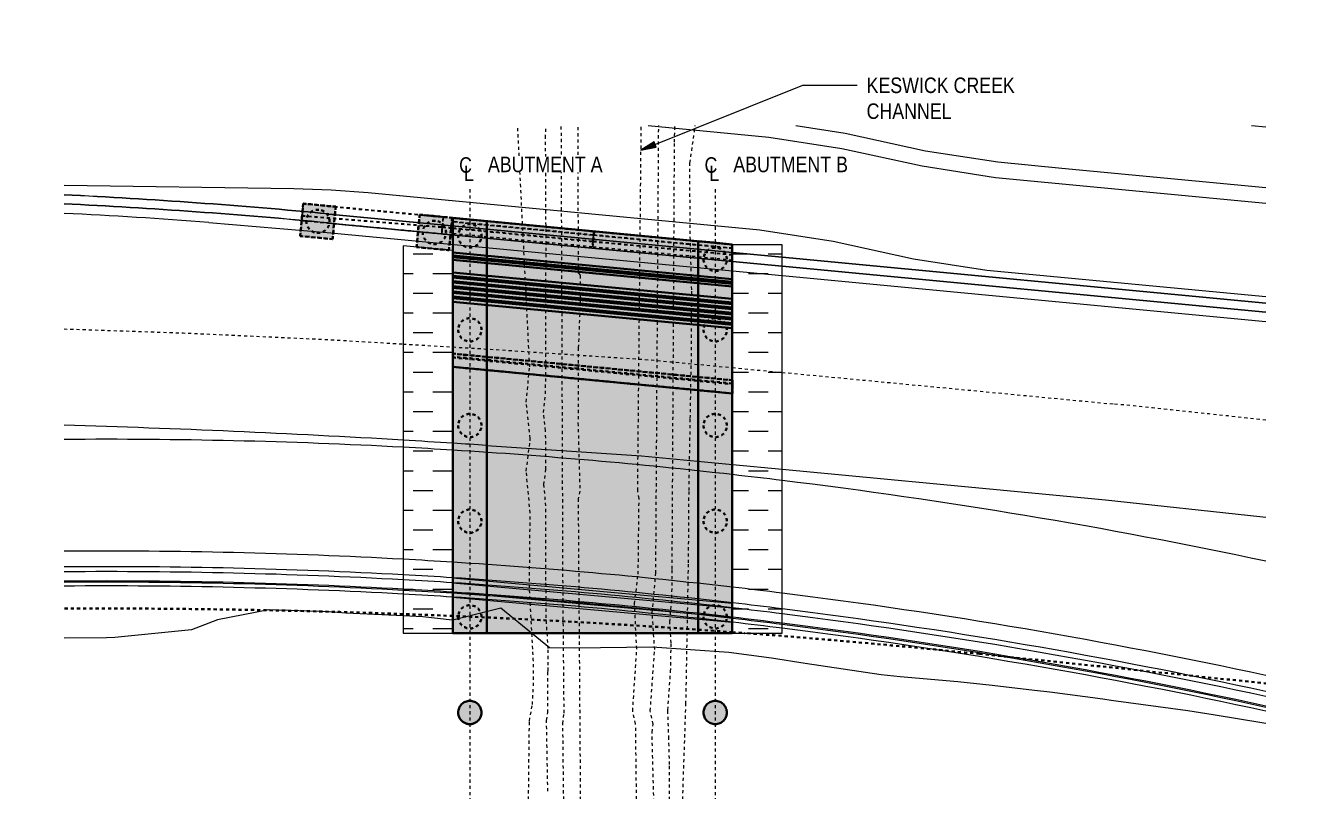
# Model space of a CAD drawing. Header units: metres. Extents: x 566 to 752, y 3 to 1696.
# Drawn here: x 670.4 to 711.94, y 1671.41 to 1696.05 of the extents above; entities that cross this region are included whole.
import ezdxf

# ---------------------------------------------------------------- set-up
doc = ezdxf.new("R2010")
doc.units = ezdxf.units.M
for name, pattern in [('ControlLine', [0.02, 0.0125, -0.0025, 0.0025, -0.0025]), ('IMPORT-CENTER', [6.4516, 4.03225, -0.80645, 0.80645, -0.80645]), ('IMPORT-LNMK-LaneLine3 _3_', [0.012, 0.003, -0.009]), ('JacobsDash', [0.0045, 0.003, -0.0015]), ('JacobsDoubleCenter', [0.0255, 0.015, -0.0015, 0.003, -0.0015, 0.003, -0.0015]), ('JacobsGridLine', [0.0145, 0.01, -0.001, 0.0025, -0.001])]:
    doc.linetypes.add(name, pattern=pattern)
for name, color, linetype, lineweight in [('BRIDGE-ABUTMENT-CONC', 7, 'Continuous', 40), ('D-BDGE', 7, 'Continuous', 13), ('D-BDGE-FLOOR', 7, 'Continuous', 40), ('D-BDGE-FLOOR-PAT', 7, 'Continuous', 40), ('D-BDGE-FNDN-PILE-CAP', 7, 'Continuous', 40), ('D-BDGE-FNDN-PILE-CONC', 7, 'Continuous', 40), ('D-BDGE-GEN-MOD', 7, 'Continuous', 25), ('D-BDGE-LINE', 7, 'Continuous', 9), ('D-ENHA-GEN-LINE', 7, 'Continuous', 9), ('D-ENHA-GEN-LINE-GRIDS', 7, 'Continuous', 9), ('D-ENHA-TEXT', 7, 'Continuous', 9)]:
    doc.layers.add(name, color=color, linetype=linetype, lineweight=lineweight)
doc.layers.add('D-BDGE-FNDN', color=7, linetype='Continuous', lineweight=13, true_color=0x8c8cc6)
doc.styles.add('Arial Narrow', font='ARIALN.TTF', dxfattribs={"height": 0.5})
doc.styles.add('Arial Narrow_1', font='ARIALN.TTF', dxfattribs={"height": 0.0025})

# ---------------------------------------------------------------- blocks, each defined once
blk = doc.blocks.new('T2DPAA-T2D-PWA-RW-M2D-000002_ControlLinesMinor_rvt-3-DRG-2871032 - CONSTRUCTION SEQUENCE STAGE B2')
at = {"layer": 'D-BDGE', "color": 150, "linetype": 'ControlLine', "lineweight": 35, "true_color": 0x0080ff}
for p, q in [((589.369, 1676.531), (589.746, 1676.503)), ((597.318, 1675.829), (606.537, 1674.882)), ((567.847, 1666.053), (606.537, 1666.007))]:
    blk.add_line(p, q, dxfattribs=at)
for start, end in [(87.94356, 90.17749), (87.61589, 87.94356), (85.76961, 87.61589), (84.13687, 85.69242)]:
    blk.add_arc((568.715, 1397.294), 280, start, end, dxfattribs=at)
blk = doc.blocks.new('T2DPAA-T2D-C3S-TS-M2D-103201_dwg-40804935-DRG-2871032 - CONSTRUCTION SEQUENCE STAGE B2')
at = {"color": 9, "lineweight": 18, "true_color": 0xc3c3c3}
for p, q in [((185.662, 330.892), (186.124, 330.893)), ((156.308, 325.547), (169.353, 325.417)), ((156.308, 325.537), (169.354, 325.407)), ((169.353, 325.417), (170.96, 325.401)), ((169.354, 325.407), (170.961, 325.391)), ((170.96, 325.401), (186.604, 325.244)), ((170.961, 325.391), (186.605, 325.234)), ((156.305, 325.257), (169.378, 325.126)), ((156.305, 325.247), (169.379, 325.116)), ((156.305, 325.247), (169.379, 325.116)), ((169.378, 325.126), (170.985, 325.11)), ((169.379, 325.116), (170.986, 325.1)), ((169.379, 325.116), (170.986, 325.1)), ((170.985, 325.11), (186.629, 324.954)), ((170.986, 325.1), (186.63, 324.944)), ((170.986, 325.1), (186.63, 324.944)), ((169.404, 324.816), (171.012, 324.8)), ((171.012, 324.8), (186.655, 324.644)), ((169.935, 318.611), (171.542, 318.594))]:
    blk.add_line(p, q, dxfattribs=at)
at = {"color": 9, "linetype": 'IMPORT-LNMK-LaneLine3 _3_', "lineweight": 18, "true_color": 0xc3c3c3}
for p, q in [((159.041, 321.574), (160.644, 321.614)), ((169.67, 321.713), (171.277, 321.697))]:
    blk.add_line(p, q, dxfattribs=at)
at = {"color": 9, "lineweight": 18, "true_color": 0xc3c3c3, "flags": 128}
for points in [[(171.046, 329.65), (172.65, 329.538), (175.273, 329.197), (177.624, 329.033), (179.697, 329.013), (186.29, 328.947)], [(166.307, 329.247), (170.204, 329.208), (172.586, 329.042), (175.208, 328.701), (177.589, 328.534), (186.332, 328.447)], [(147.733, 325.746), (155.109, 326.263), (156.316, 326.324), (157.507, 326.335), (170.174, 326.209), (172.556, 326.042), (175.178, 325.701), (177.559, 325.535), (186.587, 325.444)], [(152.478, 324.946), (156.302, 324.947), (169.404, 324.816)], [(161.994, 318.549), (166.996, 318.64), (169.935, 318.611)], [(171.542, 318.594), (176.995, 318.54), (181.995, 318.486), (186.994, 318.379), (187.188, 318.373)], [(187.751, 311.75), (187.688, 311.756), (186.039, 311.883), (185.208, 311.945), (182.724, 312.069), (182.453, 312.084), (180.739, 312.166), (180.242, 312.184), (178.869, 312.228), (177.76, 312.247), (175.888, 312.252), (175.279, 312.261), (172.807, 312.417), (171.716, 312.498), (170.334, 312.566), (167.856, 312.528), (165.38, 312.287), (164.564, 312.225), (162.895, 313.364), (161.387, 312.856)], [(159.782, 312.853), (157.94, 312.783), (157.397, 312.783), (155.46, 312.682), (153.842, 312.225), (153.032, 311.833), (150.59, 311.373), (150.327, 311.346), (148.967, 311.216)], [(161.387, 312.856), (161.369, 312.849), (160.419, 312.878), (159.782, 312.853)]]:
    blk.add_lwpolyline(points, dxfattribs=at)
at = {"color": 9, "linetype": 'IMPORT-LNMK-LaneLine3 _3_', "lineweight": 18, "true_color": 0xc3c3c3, "flags": 128}
for points in [[(148.124, 321.133), (148.769, 321.169), (151.961, 321.329), (152.515, 321.353), (156.267, 321.498), (157.024, 321.523), (159.041, 321.574)], [(160.644, 321.614), (162.025, 321.649), (167.027, 321.74), (169.67, 321.713)], [(171.277, 321.697), (177.026, 321.64), (182.026, 321.586)]]:
    blk.add_lwpolyline(points, dxfattribs=at)
at = {"color": 9, "lineweight": 18, "true_color": 0xc3c3c3}
for centre, radius, start, end in [((154.429, 138.757), 186.8, 89.42383, 92.04645), ((154.429, 138.757), 186.79, 89.42383, 92.04629), ((154.429, 138.757), 186.51, 89.42382, 92.04207), ((154.429, 138.757), 186.5, 89.42382, 92.04192), ((154.429, 138.757), 186.5, 89.42382, 92.04192), ((154.429, 138.757), 186.2, 90.60064, 92.0374), ((168.47, -39.993), 358.6, 91.46474, 93.21047), ((164.973, 138.351), 180, 91.79876, 95.27459), ((168.47, -39.993), 358.6, 91.2086, 91.46474), ((164.973, 138.351), 180, 91.28859, 91.79876), ((168.47, -39.993), 358.6, 91.03467, 91.2086), ((164.973, 138.351), 180, 88.41116, 91.28859), ((164.973, 138.351), 180, 87.89837, 88.41116), ((164.973, 138.351), 180, 82.87212, 87.89837), ((164.973, 138.351), 176.4, 91.73638, 95.28314), ((164.973, 138.351), 176.4, 91.2157, 91.73638), ((164.973, 138.351), 176.4, 88.2784, 91.2157), ((164.973, 138.351), 176.4, 87.75501, 88.2784), ((164.973, 138.351), 176.4, 82.62381, 87.75501), ((164.973, 138.351), 175.9, 91.72749, 95.28436), ((164.973, 138.351), 175.9, 91.72751, 95.28436), ((164.973, 138.351), 175.9, 91.20534, 91.72749), ((164.973, 138.351), 175.9, 91.20535, 91.72751), ((164.973, 138.351), 175.74, 91.20203, 91.72465), ((164.973, 138.351), 175.9, 88.25954, 91.20534), ((164.973, 138.351), 175.9, 88.25952, 91.20535), ((164.973, 138.351), 175.74, 88.2535, 91.20203), ((164.973, 138.351), 175.9, 87.73461, 88.25954), ((164.973, 138.351), 175.9, 87.73464, 88.25952), ((164.973, 138.351), 175.9, 82.5885, 87.73461), ((164.973, 138.351), 175.9, 82.5885, 87.73464), ((164.973, 138.351), 175.74, 91.72465, 95.28475), ((164.973, 138.351), 175.439, 91.71927, 95.28548), ((164.973, 138.351), 175.4, 91.71858, 95.28558), ((164.973, 138.351), 175.439, 91.19575, 91.71927), ((164.973, 138.351), 175.4, 91.19493, 91.71858), ((164.973, 138.351), 175.439, 88.24206, 91.19575), ((164.973, 138.351), 175.4, 88.24053, 91.19493), ((164.973, 138.351), 175.28, 88.23598, 91.19242), ((164.973, 138.351), 175.74, 87.72809, 88.2535), ((164.973, 138.351), 175.439, 87.71575, 88.24206), ((164.973, 138.351), 175.4, 87.71416, 88.24053), ((164.973, 138.351), 175.74, 82.57719, 87.72809), ((164.973, 138.351), 175.439, 82.5558, 87.71575), ((164.973, 138.351), 175.28, 91.71642, 95.28587), ((164.973, 138.351), 175.28, 91.19242, 91.71642), ((164.973, 138.351), 175.28, 87.70919, 88.23598), ((164.973, 138.351), 175.4, 82.55299, 87.71416), ((164.973, 138.351), 175.28, 82.54443, 87.70919)]:
    blk.add_arc(centre, radius, start, end, dxfattribs=at)
at = {"color": 9, "linetype": 'IMPORT-LNMK-LaneLine3 _3_', "lineweight": 18, "true_color": 0xc3c3c3}
blk.add_arc((176.844, -36.976), 358.6, 88.3893, 89.17206, dxfattribs=at)
blk = doc.blocks.new('T2DPAA-T2D-PWC-TS-M2D-100010_TempWorksDesign_rvt-3-DRG-2871032 - CONSTRUCTION SEQUENCE STAGE B2')
at = {"color": 9, "lineweight": 18, "true_color": 0xc3c3c3, "rotation": 355.1443168073812}
blk.add_blockref('T2DPAA-T2D-C3S-TS-M2D-103201_dwg-40804935-DRG-2871032 - CONSTRUCTION SEQUENCE STAGE B2', (393.072, 1378.848), dxfattribs=at)
blk = doc.blocks.new('08_ADC_Barrier_Precast_T2D_MBP-02-B - MBP-02-B-7218689-DRG-2871032 - CONSTRUCTION SEQUENCE STAGE B2')
at = {"layer": 'D-BDGE-GEN-MOD', "linetype": 'JacobsDoubleCenter'}
for p, q in [((-2.307, 0.55), (-2.311, 0.55)), ((-2.311, 0.55), (2.246, 0.55)), ((-2.311, 0.55), (-2.31, 0.535)), ((-2.31, 0.535), (-2.283, 0.226)), ((2.246, 0.535), (-2.31, 0.535)), ((-2.305, 0.535), (-2.307, 0.55)), ((2.25, 0.55), (-2.307, 0.55)), ((-2.297, 0.435), (-2.305, 0.535)), ((-2.305, 0.535), (2.25, 0.535)), ((-2.295, 0.42), (-2.297, 0.435)), ((2.25, 0.435), (-2.297, 0.435)), ((-2.296, 0.42), (-2.295, 0.42)), ((-2.265, 0.047), (-2.296, 0.42)), ((2.249, 0.42), (-2.296, 0.42)), ((-2.295, 0.42), (2.25, 0.42)), ((2.246, 0.55), (2.25, 0.55)), ((2.246, 0.535), (2.246, 0.55)), ((2.246, 0.226), (2.246, 0.535)), ((2.25, 0.42), (2.249, 0.42)), ((2.249, 0.42), (2.249, 0.047)), ((2.25, 0.55), (2.25, 0.535)), ((2.25, 0.535), (2.25, 0.435)), ((2.25, 0.435), (2.25, 0.42)), ((-2.283, 0.226), (2.246, 0.226)), ((-2.282, 0.209), (-2.283, 0.226)), ((-2.265, 0.047), (-2.282, 0.209)), ((2.246, 0.209), (-2.282, 0.209)), ((2.249, 0.047), (-2.265, 0.047)), ((2.246, 0.226), (2.246, 0.209)), ((2.246, 0.209), (2.249, 0.047))]:
    blk.add_line(p, q, dxfattribs=at)
blk = doc.blocks.new('08_ADC_Barrier_Precast_T2D_MBP-02-B - MBP-02-B-7218747-DRG-2871032 - CONSTRUCTION SEQUENCE STAGE B2')
at = {"layer": 'D-BDGE-GEN-MOD', "linetype": 'JacobsDoubleCenter'}
for p, q in [((-2.25, 0.55), (-2.255, 0.55)), ((-2.255, 0.55), (2.209, 0.55)), ((-2.255, 0.55), (-2.255, 0.535)), ((-2.255, 0.535), (-2.255, 0.226)), ((2.21, 0.535), (-2.255, 0.535)), ((-2.251, 0.42), (-2.25, 0.42)), ((-2.251, 0.047), (-2.251, 0.42)), ((2.221, 0.42), (-2.251, 0.42)), ((-2.25, 0.535), (-2.25, 0.55)), ((2.214, 0.55), (-2.25, 0.55)), ((-2.25, 0.435), (-2.25, 0.535)), ((-2.25, 0.535), (2.21, 0.535)), ((-2.25, 0.42), (-2.25, 0.435)), ((2.22, 0.435), (-2.25, 0.435)), ((-2.25, 0.42), (2.221, 0.42)), ((2.209, 0.55), (2.214, 0.55)), ((2.21, 0.535), (2.209, 0.55)), ((2.236, 0.226), (2.21, 0.535)), ((2.21, 0.535), (2.215, 0.535)), ((2.214, 0.55), (2.215, 0.535)), ((2.215, 0.535), (2.224, 0.435)), ((2.224, 0.435), (2.22, 0.435)), ((2.221, 0.42), (2.225, 0.42)), ((2.224, 0.42), (2.221, 0.42)), ((2.224, 0.435), (2.225, 0.42)), ((2.225, 0.42), (2.224, 0.42)), ((2.224, 0.42), (2.245, 0.169)), ((-2.255, 0.226), (2.236, 0.226)), ((-2.255, 0.209), (-2.255, 0.226)), ((-2.251, 0.047), (-2.255, 0.209)), ((2.238, 0.209), (-2.255, 0.209)), ((2.255, 0.047), (-2.251, 0.047)), ((2.236, 0.226), (2.238, 0.209)), ((2.238, 0.209), (2.255, 0.047)), ((2.245, 0.169), (2.255, 0.047))]:
    blk.add_line(p, q, dxfattribs=at)
blk = doc.blocks.new('Floors 6 - Floors 6-5450700-DRG-2871032 - CONSTRUCTION SEQUENCE STAGE B2')
at = {"layer": 'D-BDGE-FLOOR-PAT', "linetype": 'JacobsDoubleCenter', "true_color": 0xe1e1e1}
for points in [[(444.648, 1728.479), (444.648, 1728.483), (435.608, 1728.573), (435.609, 1728.57), (444.292, 1728.483)], [(444.657, 1728.38), (444.654, 1728.412), (435.608, 1728.57), (435.617, 1728.475), (444.513, 1728.381)], [(444.654, 1728.412), (444.648, 1728.479), (435.79, 1728.566), (444.297, 1728.418)], [(444.659, 1728.355), (444.657, 1728.377), (435.616, 1728.475), (435.619, 1728.449), (444.431, 1728.358)], [(444.657, 1728.377), (444.657, 1728.38), (443.029, 1728.394), (444.369, 1728.38)]]:
    blk.add_hatch(color=254, dxfattribs=at).paths.add_polyline_path(points)
h = blk.add_hatch(color=254, dxfattribs=at)
h.paths.add_polyline_path([(444.684, 1728.059), (444.659, 1728.355), (435.618, 1728.447), (435.645, 1728.149), (443.858, 1728.067)])
h.paths.add_polyline_path([(439.066, 1728.344), (439.066, 1728.344), (438.843, 1728.341)])
at = {"layer": 'D-BDGE-FLOOR', "color": 252, "linetype": 'JacobsDoubleCenter', "true_color": 0x888888}
for p, q in [((435.608, 1728.574), (444.648, 1728.483)), ((435.608, 1728.57), (435.608, 1728.57)), ((444.648, 1728.479), (435.609, 1728.57)), ((444.654, 1728.412), (444.648, 1728.479)), ((444.657, 1728.38), (435.617, 1728.475)), ((435.619, 1728.449), (444.659, 1728.355)), ((435.644, 1728.149), (435.644, 1728.149)), ((435.644, 1728.149), (444.684, 1728.058)), ((444.684, 1728.058), (435.644, 1728.149)), ((444.657, 1728.377), (444.657, 1728.38)), ((444.684, 1728.058), (444.684, 1728.058))]:
    blk.add_line(p, q, dxfattribs=at)
at = {"layer": 'D-BDGE-FLOOR', "color": 252, "linetype": 'JacobsDoubleCenter', "true_color": 0x888888, "flags": 128}
for points in [[(435.644, 1728.149), (435.638, 1728.22), (435.632, 1728.291), (435.626, 1728.362), (435.62, 1728.432), (435.614, 1728.503), (435.608, 1728.574)], [(435.608, 1728.57), (435.608, 1728.571), (435.608, 1728.573), (435.608, 1728.574)], [(435.608, 1728.57), (435.612, 1728.522), (435.616, 1728.475)], [(444.648, 1728.483), (444.654, 1728.412), (444.66, 1728.342), (444.666, 1728.271), (444.672, 1728.2), (444.678, 1728.129), (444.684, 1728.058)], [(444.648, 1728.483), (444.648, 1728.482), (444.648, 1728.48), (444.648, 1728.479)], [(435.616, 1728.475), (435.617, 1728.462), (435.618, 1728.449)], [(435.644, 1728.149), (435.637, 1728.224), (435.631, 1728.299), (435.625, 1728.374), (435.618, 1728.449)], [(444.657, 1728.38), (444.655, 1728.396), (444.654, 1728.412)], [(444.659, 1728.355), (444.658, 1728.366), (444.657, 1728.377)], [(444.659, 1728.355), (444.665, 1728.281), (444.671, 1728.207), (444.678, 1728.133), (444.684, 1728.058)]]:
    blk.add_lwpolyline(points, dxfattribs=at)
blk = doc.blocks.new('01_SFO_FRP_Pile_CastInPlace_CS - CAST-IN-PLACE PILE - 0750-7668704-DRG-2871032 - CONSTRUCTION SEQUENCE STAGE B2')
at = {"layer": 'D-BDGE-FNDN-PILE-CONC', "linetype": 'JacobsDash'}
for start, end in [(90, 270), (90, 270), (270, 90), (270, 90)]:
    blk.add_arc((0, 0), 0.375, start, end, dxfattribs=at)
blk = doc.blocks.new('01_SFO_FRP_Pile_CastInPlace_CS - CAST-IN-PLACE PILE - 0750-V2-DRG-2871032 - CONSTRUCTION SEQUENCE STAGE B2')
at = {"layer": 'D-BDGE-FNDN', "linetype": 'IMPORT-CENTER', "lineweight": 40, "true_color": 0xc0c0c0}
blk.add_hatch(color=9, dxfattribs=at).paths.add_polyline_path([(0.375, 0), (0.369, 0.065), (0.352, 0.128), (0.325, 0.187), (0.287, 0.241), (0.241, 0.287), (0.187, 0.325), (0.128, 0.352), (0.065, 0.369), (0, 0.375), (-0.065, 0.369), (-0.128, 0.352), (-0.188, 0.325), (-0.241, 0.287), (-0.287, 0.241), (-0.325, 0.187), (-0.352, 0.128), (-0.369, 0.065), (-0.375, 0), (-0.369, -0.065), (-0.352, -0.128), (-0.325, -0.188), (-0.287, -0.241), (-0.241, -0.287), (-0.188, -0.325), (-0.128, -0.352), (-0.065, -0.369), (0, -0.375), (0.065, -0.369), (0.128, -0.352), (0.187, -0.325), (0.241, -0.287), (0.287, -0.241), (0.325, -0.188), (0.352, -0.128), (0.369, -0.065)])
at = {"layer": 'D-BDGE-FNDN-PILE-CONC', "linetype": 'IMPORT-CENTER'}
for start, end in [(90, 270), (90, 270), (270, 90), (270, 90)]:
    blk.add_arc((0, 0), 0.375, start, end, dxfattribs=at)
blk = doc.blocks.new('CS_Annot_Centreline Symbol1 - CS_Annot_Centreline Symbol 2-5308920-DRG-2871032 - CONSTRUCTION SEQUENCE STAGE B2')
at = {"layer": 'D-ENHA-GEN-LINE', "char_height": 0.0025, "attachment_point": 1, "style": 'Arial Narrow_1'}
for s, insert, width in [('C  ', (-0.00119, 0.00463), 0.0044093), ('L', (-0.00041, 0.00329), 0.0019241)]:
    blk.add_mtext(s, dxfattribs=dict(at, insert=insert, width=width))

msp = doc.modelspace()

# ---------------------------------------------------------------- hatches: boundary and pattern name
at = {"layer": 'BRIDGE-ABUTMENT-CONC', "true_color": 0xc0c0c0}
msp.add_hatch(color=9, dxfattribs=at).paths.add_polyline_path([(685.248, 1689.763), (685.248, 1689.763), (684.934, 1689.793)])
at = {"layer": 'D-BDGE-FLOOR-PAT', "true_color": 0xe1e1e1}
h = msp.add_hatch(color=254, dxfattribs=at)
h.paths.add_polyline_path([(693.148, 1684.642), (693.148, 1689.013), (684.148, 1689.868), (684.149, 1685.498), (693.015, 1684.655)])
h.paths.add_polyline_path([(691.32, 1684.713), (691.32, 1684.713), (691.282, 1684.716)])
h.paths.add_polyline_path([(691.282, 1684.716), (690.758, 1684.766), (691.281, 1684.716)])
msp.add_hatch(color=254, dxfattribs=at).paths.add_polyline_path([(693.148, 1676.499), (693.148, 1684.216), (684.148, 1685.071), (684.149, 1676.499), (690.98, 1676.499)])
at = {"layer": 'D-BDGE-FNDN-PILE-CAP', "lineweight": 5, "true_color": 0xc0c0c0}
for points in [[(680.281, 1689.182), (680.38, 1690.227), (679.335, 1690.326), (679.236, 1689.281)], [(684.028, 1688.824), (684.128, 1689.87), (683.083, 1689.969), (682.983, 1688.924), (683.725, 1688.853)]]:
    msp.add_hatch(color=9, dxfattribs=at).paths.add_polyline_path(points)
at = {"layer": 'D-BDGE-FNDN-PILE-CONC', "lineweight": 5, "true_color": 0xc0c0c0}
msp.add_hatch(color=9, dxfattribs=at).paths.add_polyline_path([(692.598, 1673.568), (692.663, 1673.574), (692.726, 1673.591), (692.786, 1673.618), (692.839, 1673.656), (692.885, 1673.702), (692.923, 1673.756), (692.951, 1673.815), (692.968, 1673.878), (692.973, 1673.943), (692.968, 1674.008), (692.951, 1674.071), (692.923, 1674.131), (692.885, 1674.184), (692.839, 1674.23), (692.786, 1674.268), (692.726, 1674.296), (692.663, 1674.312), (692.598, 1674.318), (692.533, 1674.312), (692.47, 1674.296), (692.411, 1674.268), (692.357, 1674.23), (692.311, 1674.184), (692.273, 1674.131), (692.246, 1674.071), (692.229, 1674.008), (692.223, 1673.943), (692.229, 1673.878), (692.246, 1673.815), (692.273, 1673.756), (692.311, 1673.702), (692.357, 1673.656), (692.411, 1673.618), (692.47, 1673.591), (692.533, 1673.574)])
at = {"layer": 'D-BDGE-LINE'}
h = msp.add_hatch(dxfattribs=at)
h.set_pattern_fill('FP_1', color=256, style=0, pattern_type=2)
h.set_pattern_definition([(0, (267.5807, -30.867), (0.635, 0.635), [0.635, -0.635])])
h.paths.add_polyline_path([(694.756, 1676.499), (694.749, 1688.993), (693.149, 1688.997), (693.156, 1676.499)])
h.paths.add_polyline_path([(682.549, 1676.499), (684.149, 1676.499), (684.149, 1688.813), (682.549, 1688.965), (682.549, 1677.573)])
at = {"layer": 'D-ENHA-TEXT'}
msp.add_hatch(color=256, dxfattribs=at).paths.add_polyline_path([(690.199, 1692.041), (690.696, 1692.145), (690.631, 1692.309)])

# ---------------------------------------------------------------- linework, layer by layer
at = {"layer": 'BRIDGE-ABUTMENT-CONC'}
for p, q in [((684.148, 1689.868), (684.148, 1689.868)), ((684.148, 1689.868), (684.148, 1688.813)), ((685.248, 1689.763), (684.148, 1689.868)), ((684.148, 1689.868), (685.248, 1689.763)), ((684.148, 1688.813), (684.148, 1689.868)), ((685.248, 1689.763), (685.248, 1676.5)), ((685.248, 1676.5), (685.248, 1689.763)), ((685.248, 1689.763), (685.248, 1689.763)), ((692.048, 1676.499), (692.048, 1689.117)), ((692.548, 1689.07), (692.048, 1689.117)), ((692.048, 1689.117), (692.048, 1689.117)), ((692.048, 1676.499), (692.048, 1689.117)), ((692.048, 1689.117), (692.548, 1689.07)), ((693.148, 1689.012), (692.548, 1689.07)), ((692.548, 1689.07), (693.148, 1689.013)), ((684.148, 1688.813), (684.148, 1676.501)), ((684.148, 1676.501), (684.148, 1688.813)), ((693.148, 1689.013), (693.148, 1689.012)), ((693.148, 1689.011), (693.148, 1689.012)), ((693.148, 1689.013), (693.148, 1689.012)), ((693.148, 1689.012), (693.148, 1676.499)), ((693.148, 1676.499), (693.148, 1689.011)), ((684.148, 1676.501), (684.148, 1676.5)), ((684.148, 1676.5), (684.148, 1676.501)), ((684.748, 1676.5), (684.149, 1676.5)), ((684.149, 1676.5), (684.748, 1676.5)), ((685.248, 1676.5), (684.748, 1676.5)), ((684.748, 1676.5), (685.248, 1676.5)), ((692.048, 1676.499), (693.148, 1676.499)), ((693.148, 1676.499), (692.048, 1676.499))]:
    msp.add_line(p, q, dxfattribs=at)
at = {"layer": 'D-BDGE', "color": 8, "linetype": 'JacobsDash', "lineweight": 15, "true_color": 0x808080}
for p, q in [((686.626, 1685.066), (686.238, 1692.836)), ((687.137, 1692.437), (687.146, 1692.836)), ((687.699, 1677.707), (687.643, 1692.836)), ((688.192, 1688.09), (688.189, 1692.836)), ((690.101, 1681.092), (690.216, 1692.836)), ((690.685, 1678.424), (690.778, 1692.836)), ((691.287, 1692.303), (691.297, 1692.836)), ((691.784, 1691.631), (691.957, 1692.836)), ((687.153, 1689.012), (687.137, 1692.437)), ((691.212, 1678.563), (691.287, 1692.303)), ((691.787, 1689.546), (691.784, 1691.631)), ((691.841, 1687.552), (691.787, 1689.546)), ((687.14, 1685.403), (687.153, 1689.012)), ((688.192, 1688.09), (688.252, 1688.017)), ((688.252, 1688.017), (688.25, 1687.177)), ((691.836, 1685.607), (691.841, 1687.552)), ((688.25, 1687.177), (688.19, 1685.683)), ((687.139, 1684.198), (687.14, 1685.403)), ((688.19, 1685.683), (688.18, 1683.263)), ((691.795, 1683.412), (691.836, 1685.607)), ((686.509, 1683.937), (686.636, 1685.166)), ((687.073, 1683.601), (687.139, 1684.198)), ((686.636, 1682.769), (686.509, 1683.937)), ((687.138, 1683.015), (687.073, 1683.601)), ((688.18, 1683.263), (688.242, 1681.069)), ((691.755, 1681.092), (691.795, 1683.412)), ((687.145, 1681.775), (687.138, 1683.015)), ((686.514, 1681.717), (686.637, 1682.684)), ((686.637, 1682.684), (686.636, 1682.769)), ((686.64, 1680.367), (686.514, 1681.717)), ((687.083, 1681.279), (687.145, 1681.775)), ((687.147, 1680.592), (687.083, 1681.279)), ((688.242, 1681.069), (688.185, 1680.826)), ((688.185, 1680.826), (688.255, 1671.126)), ((690.146, 1680.836), (690.101, 1681.092)), ((690.118, 1678.396), (690.146, 1680.836)), ((691.738, 1678.762), (691.755, 1681.092)), ((686.617, 1677.958), (686.64, 1680.367)), ((687.146, 1678.197), (687.147, 1680.592)), ((691.655, 1674.223), (691.738, 1678.762)), ((689.999, 1677.444), (690.118, 1678.396)), ((690.57, 1677.149), (690.685, 1678.424)), ((691.204, 1677.633), (691.212, 1678.563)), ((686.723, 1675.985), (686.617, 1677.958)), ((687.159, 1677.817), (687.146, 1678.197)), ((687.157, 1676.987), (687.159, 1677.817)), ((687.734, 1673.927), (687.699, 1677.707)), ((690.071, 1675.986), (689.999, 1677.444)), ((691.135, 1676.864), (691.204, 1677.633)), ((687.218, 1675.999), (687.157, 1676.987)), ((690.649, 1675.971), (690.57, 1677.149)), ((691.178, 1676.185), (691.135, 1676.864)), ((691.162, 1675.261), (691.178, 1676.185)), ((687.223, 1675.465), (687.218, 1675.999)), ((689.942, 1673.99), (690.071, 1675.986)), ((690.507, 1673.997), (690.649, 1675.971)), ((687.216, 1675.295), (687.223, 1675.465)), ((687.208, 1675.23), (687.216, 1675.295)), ((687.208, 1673.945), (687.208, 1675.23)), ((691.073, 1674.024), (691.162, 1675.261)), ((686.616, 1673.669), (686.71, 1674.201)), ((691.476, 1668.946), (691.655, 1674.223)), ((686.58, 1670.339), (686.616, 1673.669)), ((687.167, 1673.691), (687.208, 1673.945)), ((687.208, 1671.411), (687.167, 1673.691)), ((687.693, 1673.585), (687.734, 1673.927)), ((690.036, 1673.575), (689.942, 1673.99)), ((690.597, 1673.566), (690.507, 1673.997)), ((691.103, 1673.104), (691.073, 1674.024)), ((687.72, 1671.14), (687.693, 1673.585)), ((690.065, 1671.155), (690.036, 1673.575)), ((690.564, 1673.308), (690.597, 1673.566)), ((690.623, 1671.068), (690.564, 1673.308)), ((691.127, 1672.265), (691.103, 1673.104)), ((691.124, 1671.125), (691.127, 1672.265))]:
    msp.add_line(p, q, dxfattribs=at)
at = {"layer": 'D-BDGE', "lineweight": 15}
for p, q in [((684.149, 1688.813), (682.549, 1688.965)), ((682.549, 1688.965), (682.549, 1676.499)), ((684.149, 1676.499), (684.149, 1688.813)), ((694.749, 1688.993), (693.149, 1688.997)), ((693.149, 1688.997), (693.156, 1676.499)), ((694.756, 1676.499), (694.749, 1688.993)), ((682.549, 1676.499), (684.149, 1676.499)), ((693.156, 1676.499), (694.756, 1676.499))]:
    msp.add_line(p, q, dxfattribs=at)
at = {"layer": 'D-BDGE', "color": 1, "lineweight": 15, "true_color": 0xff0000}
for p, q in [((684.148, 1678.277), (693.148, 1677.467)), ((684.148, 1678.117), (693.148, 1677.314)), ((684.148, 1677.816), (693.148, 1677.011)), ((684.148, 1677.656), (693.148, 1676.85))]:
    msp.add_line(p, q, dxfattribs=at)
at = {"layer": 'D-BDGE', "color": 8, "linetype": 'JacobsDash', "lineweight": 15, "true_color": 0x808080}
msp.add_arc((674.104, 1675.19), 12.645, 355.5103, 3.6053, dxfattribs=at)
at = {"layer": 'D-BDGE-FLOOR', "color": 252, "true_color": 0x888888}
for p, q in [((693.148, 1689.013), (684.148, 1689.868)), ((684.148, 1676.499), (684.148, 1689.868)), ((693.148, 1687.895), (684.149, 1688.751)), ((684.149, 1688.66), (693.148, 1687.805)), ((693.148, 1687.745), (684.149, 1688.6)), ((693.148, 1689.013), (693.148, 1676.499)), ((684.149, 1688.51), (693.148, 1687.654)), ((693.148, 1687.257), (684.149, 1688.112)), ((684.149, 1687.997), (693.148, 1687.142)), ((693.148, 1687.091), (684.149, 1687.947)), ((684.149, 1687.831), (693.148, 1686.976)), ((693.148, 1686.926), (684.149, 1687.781)), ((684.149, 1687.665), (693.148, 1686.81)), ((693.148, 1686.76), (684.149, 1687.615)), ((684.149, 1687.5), (693.148, 1686.644)), ((693.148, 1686.594), (684.149, 1687.449)), ((684.149, 1687.334), (693.148, 1686.479)), ((693.148, 1686.428), (684.149, 1687.284)), ((684.149, 1687.168), (693.148, 1686.313)), ((693.148, 1684.216), (684.149, 1685.071)), ((693.148, 1676.499), (684.149, 1676.499))]:
    msp.add_line(p, q, dxfattribs=at)
at = {"layer": 'D-BDGE-FLOOR', "color": 252, "true_color": 0x888888, "flags": 128}
for points in [[(684.148, 1688.689), (684.148, 1688.699), (684.148, 1688.71), (684.148, 1688.721), (684.148, 1688.731), (684.148, 1688.739), (684.148, 1688.745), (684.148, 1688.749), (684.148, 1688.751), (684.148, 1688.75), (684.148, 1688.746), (684.148, 1688.74), (684.148, 1688.732), (684.148, 1688.722)], [(684.148, 1688.722), (684.148, 1688.712), (684.148, 1688.701), (684.148, 1688.69), (684.148, 1688.68), (684.148, 1688.672), (684.148, 1688.666), (684.148, 1688.662), (684.148, 1688.66), (684.148, 1688.661), (684.148, 1688.665), (684.148, 1688.671), (684.148, 1688.679), (684.148, 1688.689)], [(684.148, 1688.538), (684.148, 1688.549), (684.148, 1688.56), (684.148, 1688.57), (684.148, 1688.58), (684.148, 1688.588), (684.148, 1688.595), (684.148, 1688.599), (684.148, 1688.6), (684.148, 1688.599), (684.148, 1688.595), (684.148, 1688.589), (684.148, 1688.581), (684.148, 1688.572)], [(684.148, 1688.572), (684.148, 1688.561), (684.148, 1688.55), (684.148, 1688.54), (684.148, 1688.53), (684.148, 1688.522), (684.148, 1688.515), (684.148, 1688.511), (684.148, 1688.51), (684.148, 1688.511), (684.148, 1688.515), (684.148, 1688.521), (684.148, 1688.529), (684.148, 1688.538)], [(684.148, 1688.108), (684.148, 1688.112), (684.148, 1688.112), (684.148, 1688.109), (684.148, 1688.103), (684.148, 1688.094), (684.148, 1688.082), (684.148, 1688.069), (684.148, 1688.056), (684.148, 1688.042), (684.148, 1688.029), (684.148, 1688.017), (684.148, 1688.008), (684.148, 1688.001)], [(684.148, 1688.001), (684.148, 1687.998), (684.148, 1687.997), (684.148, 1688), (684.148, 1688.007), (684.148, 1688.016), (684.148, 1688.027), (684.148, 1688.04), (684.148, 1688.054), (684.148, 1688.068), (684.148, 1688.081), (684.148, 1688.092), (684.148, 1688.102), (684.148, 1688.108)], [(684.148, 1687.943), (684.148, 1687.946), (684.148, 1687.946), (684.148, 1687.943), (684.148, 1687.937), (684.148, 1687.928), (684.148, 1687.917), (684.148, 1687.904), (684.148, 1687.89), (684.148, 1687.876), (684.148, 1687.863), (684.148, 1687.851), (684.148, 1687.842), (684.148, 1687.835)], [(684.148, 1687.835), (684.148, 1687.832), (684.148, 1687.832), (684.148, 1687.835), (684.148, 1687.841), (684.148, 1687.85), (684.148, 1687.861), (684.148, 1687.874), (684.148, 1687.888), (684.148, 1687.902), (684.148, 1687.915), (684.148, 1687.927), (684.148, 1687.936), (684.148, 1687.943)], [(684.148, 1687.777), (684.148, 1687.78), (684.148, 1687.781), (684.148, 1687.778), (684.148, 1687.771), (684.148, 1687.762), (684.148, 1687.751), (684.148, 1687.738), (684.148, 1687.724), (684.148, 1687.71), (684.148, 1687.697), (684.148, 1687.686), (684.148, 1687.676), (684.148, 1687.67)], [(684.148, 1687.67), (684.148, 1687.666), (684.148, 1687.666), (684.148, 1687.669), (684.148, 1687.675), (684.148, 1687.684), (684.148, 1687.696), (684.148, 1687.709), (684.148, 1687.722), (684.148, 1687.736), (684.148, 1687.749), (684.148, 1687.761), (684.148, 1687.77), (684.148, 1687.777)], [(693.148, 1687.867), (693.148, 1687.876), (693.148, 1687.885), (693.148, 1687.891), (693.148, 1687.894), (693.148, 1687.895), (693.148, 1687.894), (693.148, 1687.89), (693.148, 1687.884), (693.148, 1687.875), (693.148, 1687.866), (693.148, 1687.855), (693.148, 1687.844), (693.148, 1687.833)], [(693.148, 1687.833), (693.148, 1687.824), (693.148, 1687.816), (693.148, 1687.81), (693.148, 1687.806), (693.148, 1687.805), (693.148, 1687.806), (693.148, 1687.811), (693.148, 1687.817), (693.148, 1687.825), (693.148, 1687.835), (693.148, 1687.845), (693.148, 1687.856), (693.148, 1687.867)], [(684.148, 1687.611), (684.148, 1687.615), (684.148, 1687.615), (684.148, 1687.612), (684.148, 1687.606), (684.148, 1687.597), (684.148, 1687.585), (684.148, 1687.572), (684.148, 1687.558), (684.148, 1687.545), (684.148, 1687.532), (684.148, 1687.52), (684.148, 1687.511), (684.148, 1687.504)], [(684.148, 1687.504), (684.148, 1687.5), (684.148, 1687.5), (684.148, 1687.503), (684.148, 1687.509), (684.148, 1687.519), (684.148, 1687.53), (684.148, 1687.543), (684.148, 1687.557), (684.148, 1687.57), (684.148, 1687.584), (684.148, 1687.595), (684.148, 1687.605), (684.148, 1687.611)], [(684.148, 1687.413), (684.148, 1687.425), (684.148, 1687.436), (684.148, 1687.443), (684.148, 1687.448), (684.148, 1687.45), (684.148, 1687.448), (684.148, 1687.442), (684.148, 1687.434), (684.148, 1687.424), (684.148, 1687.411), (684.148, 1687.398), (684.148, 1687.384), (684.148, 1687.37)], [(684.148, 1687.37), (684.148, 1687.358), (684.148, 1687.348), (684.148, 1687.34), (684.148, 1687.335), (684.148, 1687.334), (684.148, 1687.336), (684.148, 1687.341), (684.148, 1687.349), (684.148, 1687.36), (684.148, 1687.372), (684.148, 1687.386), (684.148, 1687.4), (684.148, 1687.413)], [(693.148, 1687.716), (693.148, 1687.726), (693.148, 1687.734), (693.148, 1687.74), (693.148, 1687.744), (693.148, 1687.745), (693.148, 1687.743), (693.148, 1687.739), (693.148, 1687.733), (693.148, 1687.725), (693.148, 1687.715), (693.148, 1687.704), (693.148, 1687.693), (693.148, 1687.683)], [(693.148, 1687.683), (693.148, 1687.673), (693.148, 1687.665), (693.148, 1687.659), (693.148, 1687.655), (693.148, 1687.654), (693.148, 1687.656), (693.148, 1687.66), (693.148, 1687.666), (693.148, 1687.674), (693.148, 1687.684), (693.148, 1687.695), (693.148, 1687.706), (693.148, 1687.716)], [(684.148, 1687.28), (684.148, 1687.283), (684.148, 1687.283), (684.148, 1687.28), (684.148, 1687.274), (684.148, 1687.265), (684.148, 1687.254), (684.148, 1687.241), (684.148, 1687.227), (684.148, 1687.213), (684.148, 1687.2), (684.148, 1687.188), (684.148, 1687.179), (684.148, 1687.172)], [(684.148, 1687.172), (684.148, 1687.169), (684.148, 1687.169), (684.148, 1687.172), (684.148, 1687.178), (684.148, 1687.187), (684.148, 1687.198), (684.148, 1687.211), (684.148, 1687.225), (684.148, 1687.239), (684.148, 1687.252), (684.148, 1687.264), (684.148, 1687.273), (684.148, 1687.28)], [(693.148, 1687.146), (693.148, 1687.152), (693.148, 1687.162), (693.148, 1687.173), (693.148, 1687.186), (693.148, 1687.2), (693.148, 1687.214), (693.148, 1687.227), (693.148, 1687.238), (693.148, 1687.247), (693.148, 1687.254), (693.148, 1687.257), (693.148, 1687.257), (693.148, 1687.253)], [(693.148, 1687.253), (693.148, 1687.246), (693.148, 1687.237), (693.148, 1687.225), (693.148, 1687.212), (693.148, 1687.198), (693.148, 1687.185), (693.148, 1687.172), (693.148, 1687.16), (693.148, 1687.151), (693.148, 1687.145), (693.148, 1687.142), (693.148, 1687.142), (693.148, 1687.146)], [(693.148, 1686.98), (693.148, 1686.987), (693.148, 1686.996), (693.148, 1687.008), (693.148, 1687.021), (693.148, 1687.035), (693.148, 1687.048), (693.148, 1687.061), (693.148, 1687.073), (693.148, 1687.082), (693.148, 1687.088), (693.148, 1687.091), (693.148, 1687.091), (693.148, 1687.087)], [(693.148, 1687.087), (693.148, 1687.081), (693.148, 1687.071), (693.148, 1687.06), (693.148, 1687.047), (693.148, 1687.033), (693.148, 1687.019), (693.148, 1687.006), (693.148, 1686.995), (693.148, 1686.986), (693.148, 1686.979), (693.148, 1686.976), (693.148, 1686.976), (693.148, 1686.98)], [(693.148, 1686.814), (693.148, 1686.821), (693.148, 1686.83), (693.148, 1686.842), (693.148, 1686.855), (693.148, 1686.869), (693.148, 1686.883), (693.148, 1686.896), (693.148, 1686.907), (693.148, 1686.916), (693.148, 1686.922), (693.148, 1686.925), (693.148, 1686.925), (693.148, 1686.922)], [(693.148, 1686.922), (693.148, 1686.915), (693.148, 1686.906), (693.148, 1686.894), (693.148, 1686.881), (693.148, 1686.867), (693.148, 1686.853), (693.148, 1686.84), (693.148, 1686.829), (693.148, 1686.82), (693.148, 1686.814), (693.148, 1686.81), (693.148, 1686.811), (693.148, 1686.814)], [(693.148, 1686.649), (693.148, 1686.655), (693.148, 1686.665), (693.148, 1686.676), (693.148, 1686.689), (693.148, 1686.703), (693.148, 1686.717), (693.148, 1686.73), (693.148, 1686.741), (693.148, 1686.75), (693.148, 1686.756), (693.148, 1686.76), (693.148, 1686.759), (693.148, 1686.756)], [(693.148, 1686.756), (693.148, 1686.749), (693.148, 1686.74), (693.148, 1686.728), (693.148, 1686.715), (693.148, 1686.701), (693.148, 1686.687), (693.148, 1686.675), (693.148, 1686.663), (693.148, 1686.654), (693.148, 1686.648), (693.148, 1686.645), (693.148, 1686.645), (693.148, 1686.649)], [(693.148, 1686.515), (693.148, 1686.529), (693.148, 1686.542), (693.148, 1686.556), (693.148, 1686.568), (693.148, 1686.579), (693.148, 1686.587), (693.148, 1686.592), (693.148, 1686.594), (693.148, 1686.593), (693.148, 1686.588), (693.148, 1686.58), (693.148, 1686.57), (693.148, 1686.558)], [(693.148, 1686.558), (693.148, 1686.544), (693.148, 1686.53), (693.148, 1686.517), (693.148, 1686.504), (693.148, 1686.494), (693.148, 1686.486), (693.148, 1686.481), (693.148, 1686.479), (693.148, 1686.48), (693.148, 1686.485), (693.148, 1686.493), (693.148, 1686.503), (693.148, 1686.515)], [(693.148, 1686.317), (693.148, 1686.324), (693.148, 1686.333), (693.148, 1686.345), (693.148, 1686.358), (693.148, 1686.372), (693.148, 1686.385), (693.148, 1686.398), (693.148, 1686.41), (693.148, 1686.419), (693.148, 1686.425), (693.148, 1686.428), (693.148, 1686.428), (693.148, 1686.424)], [(693.148, 1686.424), (693.148, 1686.418), (693.148, 1686.408), (693.148, 1686.397), (693.148, 1686.384), (693.148, 1686.37), (693.148, 1686.356), (693.148, 1686.343), (693.148, 1686.332), (693.148, 1686.323), (693.148, 1686.316), (693.148, 1686.313), (693.148, 1686.313), (693.148, 1686.317)]]:
    msp.add_lwpolyline(points, dxfattribs=at)
at = {"layer": 'D-BDGE-FNDN-PILE-CAP', "linetype": 'JacobsDash'}
for p, q in [((679.335, 1690.326), (679.236, 1689.281)), ((679.236, 1689.281), (679.335, 1690.326)), ((679.236, 1689.281), (679.335, 1690.326)), ((679.236, 1689.281), (679.335, 1690.326)), ((680.38, 1690.227), (679.335, 1690.326)), ((679.335, 1690.326), (680.38, 1690.227)), ((679.335, 1690.326), (680.38, 1690.227)), ((679.335, 1690.326), (680.38, 1690.227)), ((680.281, 1689.182), (680.38, 1690.227)), ((680.38, 1690.227), (680.281, 1689.182)), ((680.38, 1690.227), (680.281, 1689.182)), ((680.38, 1690.227), (680.281, 1689.182)), ((683.083, 1689.969), (682.983, 1688.924)), ((682.983, 1688.924), (683.083, 1689.969)), ((682.983, 1688.924), (683.083, 1689.969)), ((682.983, 1688.924), (683.083, 1689.969)), ((684.128, 1689.87), (683.083, 1689.969)), ((683.083, 1689.969), (684.128, 1689.87)), ((683.083, 1689.969), (684.128, 1689.87)), ((683.083, 1689.969), (684.128, 1689.87)), ((684.028, 1688.824), (684.128, 1689.87)), ((684.128, 1689.87), (684.028, 1688.824)), ((684.128, 1689.87), (684.028, 1688.824)), ((684.128, 1689.87), (684.028, 1688.824)), ((679.236, 1689.281), (680.281, 1689.182)), ((680.281, 1689.182), (679.236, 1689.281)), ((680.281, 1689.182), (679.236, 1689.281)), ((680.281, 1689.182), (679.236, 1689.281)), ((682.983, 1688.924), (684.028, 1688.824)), ((684.028, 1688.824), (682.983, 1688.924)), ((684.028, 1688.824), (682.983, 1688.924)), ((684.028, 1688.824), (682.983, 1688.924))]:
    msp.add_line(p, q, dxfattribs=at)
at = {"layer": 'D-BDGE-FNDN-PILE-CONC', "linetype": 'JacobsDash'}
for centre, start, end in [((679.808, 1689.754), 85.1443, 265.1443), ((679.808, 1689.754), 85.1443, 265.1443), ((679.808, 1689.754), 265.1443, 85.1443), ((679.808, 1689.754), 265.1443, 85.1443), ((683.556, 1689.397), 85.1443, 265.1443), ((683.556, 1689.397), 85.1443, 265.1443), ((683.556, 1689.397), 265.1443, 85.1443), ((683.556, 1689.397), 265.1443, 85.1443)]:
    msp.add_arc(centre, 0.375, start, end, dxfattribs=at)
at = {"layer": 'D-BDGE-FNDN-PILE-CONC', "linetype": 'IMPORT-CENTER'}
for start, end in [(0, 180), (0, 180), (180, 0), (180, 0)]:
    msp.add_arc((692.598, 1673.943), 0.375, start, end, dxfattribs=at)
at = {"layer": 'D-BDGE-GEN-MOD', "linetype": 'JacobsDoubleCenter'}
for p, q in [((679.289, 1689.778), (679.341, 1690.326)), ((679.334, 1690.311), (679.298, 1689.939)), ((679.335, 1690.326), (679.334, 1690.311)), ((679.334, 1690.311), (683.838, 1689.883)), ((679.341, 1690.326), (679.335, 1690.326)), ((679.335, 1690.326), (683.84, 1689.898)), ((679.341, 1690.326), (683.847, 1689.897)), ((679.297, 1689.924), (679.286, 1689.778)), ((679.298, 1689.939), (679.297, 1689.924)), ((679.297, 1689.924), (683.807, 1689.559)), ((679.298, 1689.939), (683.809, 1689.574)), ((683.794, 1689.35), (683.846, 1689.898)), ((683.847, 1689.897), (683.795, 1689.35)), ((683.837, 1689.883), (683.808, 1689.574)), ((683.809, 1689.574), (683.838, 1689.883)), ((683.839, 1689.898), (683.837, 1689.883)), ((683.837, 1689.883), (684.125, 1689.856)), ((683.838, 1689.883), (683.84, 1689.898)), ((683.846, 1689.898), (683.839, 1689.898)), ((683.839, 1689.898), (684.126, 1689.871)), ((683.84, 1689.898), (683.847, 1689.897)), ((683.846, 1689.898), (684.133, 1689.87)), ((684.125, 1689.856), (684.122, 1689.545)), ((684.126, 1689.871), (684.125, 1689.856)), ((684.133, 1689.87), (684.126, 1689.871)), ((684.127, 1689.318), (684.133, 1689.87)), ((679.286, 1689.778), (683.792, 1689.35)), ((679.286, 1689.778), (679.289, 1689.778)), ((683.795, 1689.35), (679.289, 1689.778)), ((683.806, 1689.559), (683.791, 1689.35)), ((683.792, 1689.35), (683.807, 1689.559)), ((683.806, 1689.559), (683.808, 1689.574)), ((684.122, 1689.529), (683.806, 1689.559)), ((683.807, 1689.559), (683.809, 1689.574)), ((683.808, 1689.574), (684.122, 1689.545)), ((684.122, 1689.545), (684.122, 1689.529)), ((684.122, 1689.529), (684.125, 1689.319)), ((683.791, 1689.35), (684.125, 1689.319)), ((683.791, 1689.35), (683.794, 1689.35)), ((683.795, 1689.35), (683.792, 1689.35)), ((684.127, 1689.318), (683.794, 1689.35)), ((684.125, 1689.319), (684.127, 1689.318))]:
    msp.add_line(p, q, dxfattribs=at)
at = {"layer": 'D-ENHA-GEN-LINE-GRIDS', "linetype": 'JacobsGridLine', "lineweight": 18}
for p, q in [((684.698, 1690.785), (684.698, 1653.545)), ((692.598, 1690.785), (692.598, 1653.545))]:
    msp.add_line(p, q, dxfattribs=at)
at = {"layer": 'D-ENHA-TEXT'}
for p, q in [((690.199, 1692.041), (695.415, 1694.134)), ((695.415, 1694.134), (697.17, 1694.134)), ((690.631, 1692.309), (690.199, 1692.041)), ((690.199, 1692.041), (690.696, 1692.145)), ((690.696, 1692.145), (690.631, 1692.309))]:
    msp.add_line(p, q, dxfattribs=at)

# ---------------------------------------------------------------- block references
at = {"lineweight": 5}
for name in ['T2DPAA-T2D-PWC-TS-M2D-100010_TempWorksDesign_rvt-3-DRG-2871032 - CONSTRUCTION SEQUENCE STAGE B2', 'T2DPAA-T2D-PWA-RW-M2D-000002_ControlLinesMinor_rvt-3-DRG-2871032 - CONSTRUCTION SEQUENCE STAGE B2']:
    msp.add_blockref(name, (103.787, 0), dxfattribs=at)
at = {"layer": 'D-BDGE-FLOOR', "color": 252, "linetype": 'JacobsDoubleCenter', "true_color": 0x888888, "rotation": 355.1443168073812}
msp.add_blockref('Floors 6 - Floors 6-5450700-DRG-2871032 - CONSTRUCTION SEQUENCE STAGE B2', (103.787, 0), dxfattribs=at)
at = {"layer": 'D-BDGE-FNDN', "color": 7, "linetype": 'JacobsDash', "lineweight": 40}
for p, rotation in [((684.698, 1689.288), 265.1443168073806), ((692.598, 1688.533), 89.99999999999821), ((684.698, 1686.263), 269.9999999999987), ((692.598, 1686.263), 89.99999999999821), ((684.698, 1683.183), 269.9999999999985), ((692.598, 1683.183), 89.9999999999978), ((684.698, 1680.103), 269.999999999998), ((692.598, 1680.103), 89.9999999999978), ((684.698, 1677.023), 269.999999999998), ((692.598, 1677.023), 89.9999999999978)]:
    msp.add_blockref('01_SFO_FRP_Pile_CastInPlace_CS - CAST-IN-PLACE PILE - 0750-7668704-DRG-2871032 - CONSTRUCTION SEQUENCE STAGE B2', p, dxfattribs=dict(at, rotation=rotation))
at = {"layer": 'D-BDGE-FNDN', "color": 7, "linetype": 'IMPORT-CENTER', "lineweight": 40, "rotation": 269.9999999999975}
msp.add_blockref('01_SFO_FRP_Pile_CastInPlace_CS - CAST-IN-PLACE PILE - 0750-V2-DRG-2871032 - CONSTRUCTION SEQUENCE STAGE B2', (684.698, 1673.943), dxfattribs=at)
at = {"layer": 'D-BDGE-GEN-MOD', "linetype": 'JacobsDoubleCenter'}
for name, p, rotation in [('08_ADC_Barrier_Precast_T2D_MBP-02-B - MBP-02-B-7218689-DRG-2871032 - CONSTRUCTION SEQUENCE STAGE B2', (686.398, 1689.102), 354.5708847250365), ('08_ADC_Barrier_Precast_T2D_MBP-02-B - MBP-02-B-7218747-DRG-2871032 - CONSTRUCTION SEQUENCE STAGE B2', (690.898, 1688.674), 354.5708847250327)]:
    msp.add_blockref(name, p, dxfattribs=dict(at, rotation=rotation))
at = {"layer": 'D-ENHA-GEN-LINE', "xscale": 200, "yscale": 200, "zscale": 200}
for p in [(684.591, 1690.892), (692.491, 1690.892)]:
    msp.add_blockref('CS_Annot_Centreline Symbol1 - CS_Annot_Centreline Symbol 2-5308920-DRG-2871032 - CONSTRUCTION SEQUENCE STAGE B2', p, dxfattribs=at)

# ---------------------------------------------------------------- next in the draw order: texts
at = {"layer": 'D-ENHA-GEN-LINE', "char_height": 0.5, "attachment_point": 1, "style": 'Arial Narrow', "bg_fill": 3, "box_fill_scale": 1, "bg_fill_color": 256, "bg_fill_true_color": 13158600, "bg_fill_transparency": 0}
for s, insert in [('ABUTMENT A', (685.28, 1691.836)), ('ABUTMENT B', (693.18, 1691.836))]:
    msp.add_mtext(s, dxfattribs=dict(at, insert=insert))
at = {"layer": 'D-ENHA-TEXT', "char_height": 0.5, "attachment_point": 1, "style": 'Arial Narrow', "bg_fill": 3, "box_fill_scale": 1, "bg_fill_color": 256, "bg_fill_true_color": 13158600, "bg_fill_transparency": 0}
for s, insert in [('KESWICK CREEK ', (697.47, 1694.384)), ('CHANNEL', (697.47, 1693.551))]:
    msp.add_mtext(s, dxfattribs=dict(at, insert=insert))

doc.saveas('drawing.dxf')
